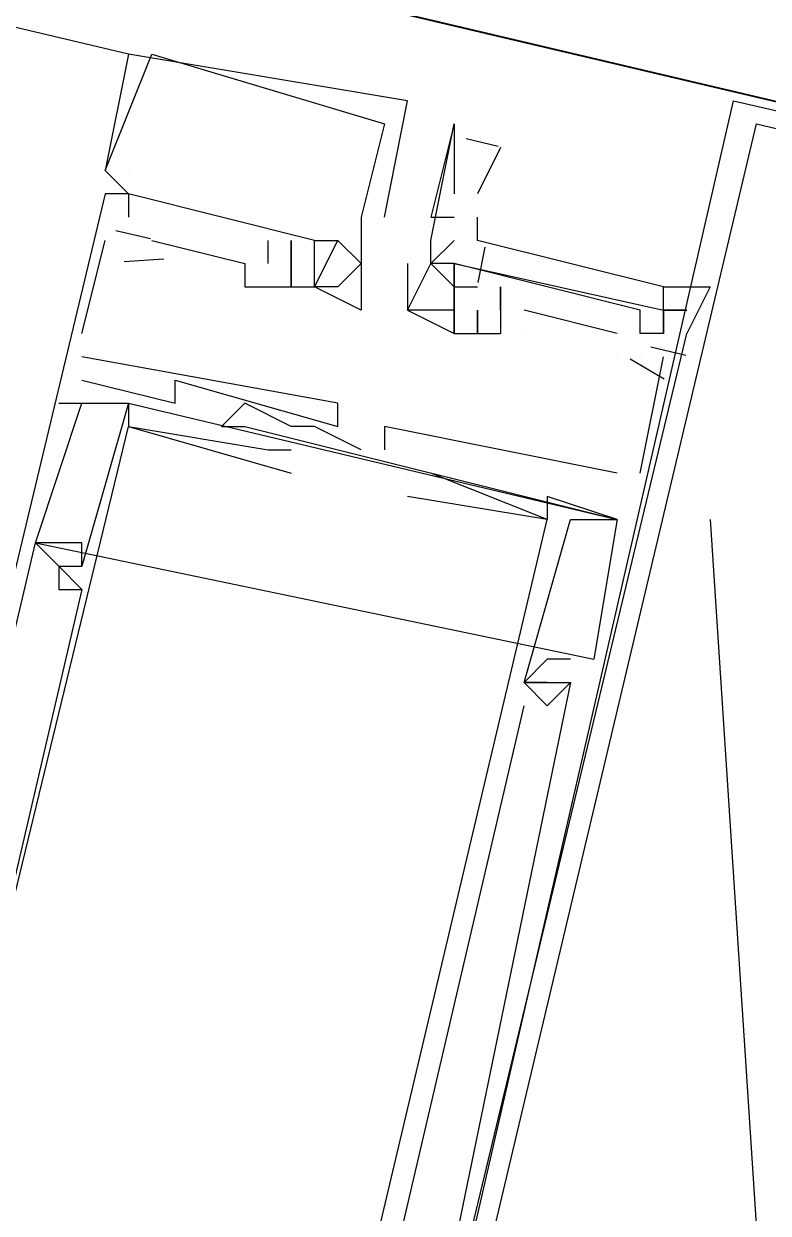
# Model space of a CAD drawing. Header units: feet. Extents: x -84 to 198, y -22 to 181.
# Drawn here: x 122.34 to 122.767, y 53.034 to 53.715 of the extents above; entities that cross this region are included whole.
import ezdxf

# ---------------------------------------------------------------- set-up
doc = ezdxf.new("R2010")
doc.units = ezdxf.units.FT
doc.layers.add('A-LINEA', color=7, linetype='CONTINUOUS')

msp = doc.modelspace()

# ---------------------------------------------------------------- linework, layer by layer
at = {"layer": 'A-LINEA'}
for p, q in [((123.56, 53.4844), (116.1067, 55.2444)), ((122.4, 53.6978), (116.4267, 55.1111)), ((122.4, 53.6978), (122.4, 53.6978)), ((122.4, 53.6978), (122.4, 53.6978)), ((122.4, 53.6978), (122.4, 53.6978)), ((122.4133, 53.6978), (122.4133, 53.6978)), ((122.4133, 53.6978), (122.4133, 53.6978)), ((122.4133, 53.6978), (122.4133, 53.6978)), ((122.56, 53.6711), (122.56, 53.6711)), ((122.56, 53.6711), (122.56, 53.6711)), ((122.56, 53.6711), (122.56, 53.6711)), ((122.5467, 53.6578), (122.5467, 53.6578)), ((122.5467, 53.6578), (122.5467, 53.6578)), ((122.5467, 53.6578), (122.5467, 53.6578)), ((122.5867, 53.6578), (122.5867, 53.6578)), ((122.5935, 53.6494), (122.6118, 53.6451)), ((122.6133, 53.6444), (122.6, 53.6178)), ((122.3867, 53.6311), (122.3867, 53.6311)), ((122.3867, 53.6311), (122.3867, 53.6311)), ((122.3867, 53.6311), (122.3867, 53.6311)), ((122.3867, 53.6311), (122.3867, 53.6311)), ((122.3867, 53.6311), (122.3867, 53.6311)), ((122.3867, 53.6311), (122.3867, 53.6311)), ((122.4, 53.6311), (122.4, 53.6311)), ((122.4, 53.6311), (122.4, 53.6311)), ((122.4, 53.6311), (122.4, 53.6311)), ((122.3867, 53.6178), (122.2267, 52.9511)), ((122.3867, 53.6178), (122.2267, 52.9511)), ((122.3867, 53.6178), (122.2267, 52.9511)), ((122.3867, 53.6178), (122.3867, 53.6178)), ((122.3867, 53.6178), (122.3867, 53.6178)), ((122.3867, 53.6178), (122.3867, 53.6178)), ((122.3867, 53.6178), (122.3867, 53.6178)), ((122.3867, 53.6178), (122.3867, 53.6178)), ((122.3867, 53.6178), (122.3867, 53.6178)), ((122.4, 53.6178), (122.4, 53.6178)), ((122.4, 53.6178), (122.4, 53.6178)), ((122.4, 53.6178), (122.4, 53.6178)), ((122.4, 53.6178), (122.4, 53.6178)), ((122.4, 53.6178), (122.4, 53.6178)), ((122.4, 53.6178), (122.4, 53.6178)), ((122.3867, 53.6044), (122.3867, 53.6044)), ((122.3867, 53.6044), (122.3867, 53.6044)), ((122.3867, 53.6044), (122.3867, 53.6044)), ((122.4, 53.6044), (122.4, 53.6044)), ((122.4, 53.6044), (122.4, 53.6044)), ((122.4, 53.6044), (122.4, 53.6044)), ((122.5333, 53.6044), (122.5333, 53.6044)), ((122.5333, 53.6044), (122.5333, 53.6044)), ((122.5333, 53.6044), (122.5333, 53.6044)), ((122.5333, 53.6044), (122.5333, 53.6044)), ((122.5333, 53.6044), (122.5333, 53.6044)), ((122.5333, 53.6044), (122.5333, 53.6044)), ((122.5467, 53.6044), (122.5467, 53.6044)), ((122.5467, 53.6044), (122.5467, 53.6044)), ((122.5467, 53.6044), (122.5467, 53.6044)), ((122.5733, 53.6044), (122.5733, 53.6044)), ((122.5867, 53.6044), (122.5867, 53.6044)), ((122.3927, 53.5968), (122.4127, 53.5921)), ((122.3927, 53.5968), (122.4127, 53.5921)), ((122.3927, 53.5968), (122.4127, 53.5921)), ((122.3733, 53.5378), (122.3867, 53.5911)), ((122.3733, 53.5378), (122.3867, 53.5911)), ((122.3733, 53.5378), (122.3867, 53.5911)), ((122.3867, 53.5911), (122.3867, 53.5911)), ((122.3867, 53.5911), (122.3867, 53.5911)), ((122.3867, 53.5911), (122.3867, 53.5911)), ((122.4133, 53.5911), (122.4133, 53.5911)), ((122.4133, 53.5911), (122.4133, 53.5911)), ((122.4133, 53.5911), (122.4133, 53.5911)), ((122.48, 53.5778), (122.48, 53.5911)), ((122.48, 53.5911), (122.48, 53.5911)), ((122.48, 53.5778), (122.48, 53.5911)), ((122.48, 53.5911), (122.48, 53.5911)), ((122.48, 53.5778), (122.48, 53.5911)), ((122.48, 53.5911), (122.48, 53.5911)), ((122.4933, 53.5911), (122.4933, 53.5911)), ((122.4933, 53.5911), (122.4933, 53.5911)), ((122.4933, 53.5911), (122.4933, 53.5911)), ((122.4933, 53.5911), (122.4933, 53.5911)), ((122.4933, 53.5911), (122.4933, 53.5911)), ((122.4933, 53.5911), (122.4933, 53.5911)), ((122.4933, 53.5911), (122.4933, 53.5911)), ((122.4933, 53.5911), (122.4933, 53.5911)), ((122.4933, 53.5911), (122.4933, 53.5911)), ((122.5067, 53.5911), (122.5067, 53.5911)), ((122.5067, 53.5911), (122.5067, 53.5911)), ((122.5067, 53.5911), (122.5067, 53.5911)), ((122.5067, 53.5911), (122.5067, 53.5911)), ((122.5067, 53.5911), (122.5067, 53.5911)), ((122.5067, 53.5911), (122.5067, 53.5911)), ((122.52, 53.5911), (122.52, 53.5911)), ((122.52, 53.5911), (122.52, 53.5911)), ((122.52, 53.5911), (122.52, 53.5911)), ((122.52, 53.5911), (122.52, 53.5911)), ((122.52, 53.5911), (122.52, 53.5911)), ((122.52, 53.5911), (122.52, 53.5911)), ((122.5333, 53.5911), (122.5333, 53.5911)), ((122.5333, 53.5911), (122.5333, 53.5911)), ((122.5333, 53.5911), (122.5333, 53.5911)), ((122.5333, 53.5911), (122.5333, 53.5911)), ((122.5333, 53.5911), (122.5333, 53.5911)), ((122.5333, 53.5911), (122.5333, 53.5911)), ((122.5733, 53.5911), (122.5733, 53.5911)), ((122.5733, 53.5911), (122.5733, 53.5911)), ((122.5867, 53.5911), (122.5867, 53.5911)), ((122.6042, 53.5873), (122.6003, 53.567)), ((122.6042, 53.5873), (122.6003, 53.567)), ((122.6042, 53.5873), (122.6003, 53.567)), ((122.3976, 53.579), (122.4202, 53.5806)), ((122.3976, 53.579), (122.4202, 53.5806)), ((122.3976, 53.579), (122.4202, 53.5806)), ((122.4667, 53.5778), (122.4667, 53.5778)), ((122.4667, 53.5778), (122.4667, 53.5778)), ((122.4667, 53.5778), (122.4667, 53.5778)), ((122.48, 53.5778), (122.48, 53.5778)), ((122.48, 53.5778), (122.48, 53.5778)), ((122.48, 53.5778), (122.48, 53.5778)), ((122.4933, 53.5778), (122.4933, 53.5778)), ((122.4933, 53.5778), (122.4933, 53.5778)), ((122.4933, 53.5778), (122.4933, 53.5778)), ((122.4933, 53.5778), (122.4933, 53.5778)), ((122.4933, 53.5778), (122.4933, 53.5778)), ((122.4933, 53.5778), (122.4933, 53.5778)), ((122.4933, 53.5778), (122.4933, 53.5778)), ((122.4933, 53.5778), (122.4933, 53.5778)), ((122.4933, 53.5778), (122.4933, 53.5778)), ((122.4933, 53.5778), (122.4933, 53.5778)), ((122.4933, 53.5778), (122.4933, 53.5778)), ((122.4933, 53.5778), (122.4933, 53.5778)), ((122.5067, 53.5778), (122.5067, 53.5778)), ((122.5067, 53.5778), (122.5067, 53.5778)), ((122.5067, 53.5778), (122.5067, 53.5778)), ((122.5067, 53.5778), (122.5067, 53.5778)), ((122.5067, 53.5778), (122.5067, 53.5778)), ((122.5067, 53.5778), (122.5067, 53.5778)), ((122.5333, 53.5778), (122.5333, 53.5778)), ((122.5333, 53.5778), (122.5333, 53.5778)), ((122.5333, 53.5778), (122.5333, 53.5778)), ((122.56, 53.5778), (122.56, 53.5778)), ((122.5733, 53.5778), (122.5733, 53.5778)), ((122.5733, 53.5778), (122.5733, 53.5778)), ((122.5733, 53.5778), (122.5733, 53.5778)), ((122.5733, 53.5778), (122.5733, 53.5778)), ((122.5867, 53.5778), (122.5867, 53.5778)), ((122.5867, 53.5778), (122.5867, 53.5778)), ((122.5867, 53.5778), (122.5867, 53.5778)), ((122.5867, 53.5778), (122.5867, 53.5778)), ((122.4667, 53.5644), (122.5067, 53.5644)), ((122.4667, 53.5644), (122.4667, 53.5644)), ((122.4667, 53.5644), (122.5067, 53.5644)), ((122.4667, 53.5644), (122.4667, 53.5644)), ((122.4667, 53.5644), (122.5067, 53.5644)), ((122.4667, 53.5644), (122.4667, 53.5644)), ((122.48, 53.5644), (122.48, 53.5644)), ((122.48, 53.5644), (122.48, 53.5644)), ((122.48, 53.5644), (122.48, 53.5644)), ((122.4933, 53.5644), (122.4933, 53.5644)), ((122.4933, 53.5644), (122.4933, 53.5644)), ((122.4933, 53.5644), (122.4933, 53.5644)), ((122.4933, 53.5644), (122.4933, 53.5644)), ((122.4933, 53.5644), (122.4933, 53.5644)), ((122.4933, 53.5644), (122.4933, 53.5644)), ((122.5067, 53.5644), (122.5067, 53.5644)), ((122.5067, 53.5644), (122.5067, 53.5644)), ((122.5067, 53.5644), (122.5067, 53.5644)), ((122.5067, 53.5644), (122.5067, 53.5644)), ((122.5067, 53.5644), (122.5067, 53.5644)), ((122.5067, 53.5644), (122.5067, 53.5644)), ((122.5067, 53.5644), (122.5067, 53.5644)), ((122.5067, 53.5644), (122.5067, 53.5644)), ((122.5067, 53.5644), (122.5067, 53.5644)), ((122.52, 53.5644), (122.52, 53.5644)), ((122.52, 53.5644), (122.52, 53.5644)), ((122.52, 53.5644), (122.52, 53.5644)), ((122.5333, 53.5644), (122.5333, 53.5644)), ((122.5333, 53.5644), (122.5333, 53.5644)), ((122.5333, 53.5644), (122.5333, 53.5644)), ((122.56, 53.5644), (122.56, 53.5644)), ((122.5867, 53.5644), (122.5867, 53.5644)), ((122.5867, 53.5644), (122.5867, 53.5644)), ((122.5867, 53.5644), (122.5867, 53.5644)), ((122.5867, 53.5644), (122.5867, 53.5644)), ((122.5867, 53.5644), (122.5867, 53.5644)), ((122.5867, 53.5644), (122.5867, 53.5644)), ((122.6, 53.5644), (122.6, 53.5644)), ((122.6, 53.5644), (122.6, 53.5644)), ((122.6, 53.5644), (122.6, 53.5644)), ((122.6133, 53.5644), (122.6133, 53.5644)), ((122.6133, 53.5644), (122.6133, 53.5644)), ((122.6133, 53.5644), (122.6133, 53.5644)), ((122.6133, 53.5644), (122.6133, 53.5644)), ((122.6133, 53.5644), (122.6133, 53.5644)), ((122.6133, 53.5644), (122.6133, 53.5644)), ((122.5333, 53.5511), (122.5333, 53.5511)), ((122.5333, 53.5511), (122.5333, 53.5511)), ((122.5333, 53.5511), (122.5333, 53.5511)), ((122.56, 53.5511), (122.56, 53.5511)), ((122.56, 53.5511), (122.56, 53.5511)), ((122.5867, 53.5511), (122.5867, 53.5511)), ((122.5867, 53.5511), (122.5867, 53.5511)), ((122.5867, 53.5511), (122.5867, 53.5511)), ((122.5867, 53.5511), (122.5867, 53.5511)), ((122.5867, 53.5511), (122.5867, 53.5511)), ((122.6, 53.5511), (122.6, 53.5511)), ((122.6, 53.5511), (122.6, 53.5511)), ((122.6, 53.5511), (122.6, 53.5511)), ((122.6, 53.5511), (122.6, 53.5511)), ((122.6, 53.5511), (122.6, 53.5511)), ((122.6, 53.5511), (122.6, 53.5511)), ((122.6, 53.5511), (122.6, 53.5511)), ((122.6, 53.5511), (122.6, 53.5511)), ((122.6, 53.5511), (122.6, 53.5511)), ((122.6133, 53.5511), (122.6133, 53.5378)), ((122.6133, 53.5511), (122.6133, 53.5511)), ((122.6133, 53.5511), (122.6133, 53.5511)), ((122.6133, 53.5511), (122.6133, 53.5511)), ((122.6133, 53.5511), (122.6133, 53.5378)), ((122.6133, 53.5511), (122.6133, 53.5511)), ((122.6133, 53.5511), (122.6133, 53.5511)), ((122.6133, 53.5511), (122.6133, 53.5511)), ((122.6133, 53.5511), (122.6133, 53.5378)), ((122.6133, 53.5511), (122.6133, 53.5511)), ((122.6133, 53.5511), (122.6133, 53.5511)), ((122.6133, 53.5511), (122.6133, 53.5511)), ((122.68, 53.5378), (122.6267, 53.5511)), ((122.6267, 53.5511), (122.6267, 53.5511)), ((122.68, 53.5378), (122.6267, 53.5511)), ((122.6267, 53.5511), (122.6267, 53.5511)), ((122.68, 53.5378), (122.6267, 53.5511)), ((122.6267, 53.5511), (122.6267, 53.5511)), ((122.6933, 53.5511), (122.6933, 53.5511)), ((122.6933, 53.5511), (122.6933, 53.5511)), ((122.6933, 53.5511), (122.6933, 53.5511)), ((122.7067, 53.5511), (122.7067, 53.5511)), ((122.7067, 53.5511), (122.7067, 53.5511)), ((122.7067, 53.5511), (122.7067, 53.5511)), ((122.72, 53.5511), (122.72, 53.5511)), ((122.72, 53.5511), (122.72, 53.5511)), ((122.72, 53.5511), (122.72, 53.5511)), ((122.3733, 53.5378), (122.3733, 53.5378)), ((122.3733, 53.5378), (122.3733, 53.5378)), ((122.3733, 53.5378), (122.3733, 53.5378)), ((122.5867, 53.5378), (122.5867, 53.5378)), ((122.5867, 53.5378), (122.5867, 53.5378)), ((122.5867, 53.5378), (122.5867, 53.5378)), ((122.5867, 53.5378), (122.5867, 53.5378)), ((122.6, 53.5378), (122.6, 53.5378)), ((122.6, 53.5378), (122.6, 53.5378)), ((122.6, 53.5378), (122.6, 53.5378)), ((122.6, 53.5378), (122.6, 53.5378)), ((122.6, 53.5378), (122.6, 53.5378)), ((122.6, 53.5378), (122.6, 53.5378)), ((122.6133, 53.5378), (122.6133, 53.5378)), ((122.6133, 53.5378), (122.6133, 53.5378)), ((122.6133, 53.5378), (122.6133, 53.5378)), ((122.6133, 53.5378), (122.6133, 53.5378)), ((122.6133, 53.5378), (122.6133, 53.5378)), ((122.6133, 53.5378), (122.6133, 53.5378)), ((122.6267, 53.5378), (122.6267, 53.5378)), ((122.6267, 53.5378), (122.6267, 53.5378)), ((122.6267, 53.5378), (122.6267, 53.5378)), ((122.68, 53.5378), (122.68, 53.5378)), ((122.68, 53.5378), (122.68, 53.5378)), ((122.68, 53.5378), (122.68, 53.5378)), ((122.6933, 53.5378), (122.6933, 53.5378)), ((122.6933, 53.5378), (122.6933, 53.5378)), ((122.6933, 53.5378), (122.6933, 53.5378)), ((122.7067, 53.5378), (122.7067, 53.5378)), ((122.7067, 53.5378), (122.7067, 53.5378)), ((122.7067, 53.5378), (122.7067, 53.5378)), ((122.72, 53.5378), (122.72, 53.5378)), ((122.72, 53.5378), (122.72, 53.5378)), ((122.72, 53.5378), (122.72, 53.5378)), ((122.72, 53.5378), (122.72, 53.5378)), ((122.6994, 53.5301), (122.7194, 53.5254)), ((122.6994, 53.5301), (122.7194, 53.5254)), ((122.6994, 53.5301), (122.7194, 53.5254)), ((122.3733, 53.5244), (122.3733, 53.5244)), ((122.3733, 53.5244), (122.3733, 53.5244)), ((122.3733, 53.5244), (122.3733, 53.5244)), ((122.68, 53.5244), (122.68, 53.5244)), ((122.68, 53.5244), (122.68, 53.5244)), ((122.68, 53.5244), (122.68, 53.5244)), ((122.6876, 53.5232), (122.7071, 53.5117)), ((122.6876, 53.5232), (122.7071, 53.5117)), ((122.6876, 53.5232), (122.7071, 53.5117)), ((122.6933, 53.5244), (122.6933, 53.5244)), ((122.6933, 53.4578), (122.7067, 53.5244)), ((122.6933, 53.5244), (122.6933, 53.5244)), ((122.6933, 53.4578), (122.7067, 53.5244)), ((122.6933, 53.5244), (122.6933, 53.5244)), ((122.6933, 53.4578), (122.7067, 53.5244)), ((122.7067, 53.5244), (122.7067, 53.5244)), ((122.7067, 53.5244), (122.7067, 53.5244)), ((122.7067, 53.5244), (122.7067, 53.5244)), ((122.3733, 53.5111), (122.3733, 53.5111)), ((122.3733, 53.5111), (122.3733, 53.5111)), ((122.3733, 53.5111), (122.3733, 53.5111)), ((122.4267, 53.5111), (122.4267, 53.5111)), ((122.4267, 53.5111), (122.4267, 53.5111)), ((122.4267, 53.5111), (122.4267, 53.5111)), ((122.36, 53.4978), (122.3733, 53.4978)), ((122.36, 53.4978), (122.3733, 53.4978)), ((122.36, 53.4978), (122.3733, 53.4978)), ((122.3733, 53.4978), (122.3733, 53.4978)), ((122.3733, 53.4978), (122.3733, 53.4978)), ((122.3733, 53.4978), (122.3733, 53.4978)), ((122.3733, 53.4978), (122.3733, 53.4978)), ((122.3733, 53.4978), (122.3733, 53.4978)), ((122.3733, 53.4978), (122.3733, 53.4978)), ((122.4, 53.4978), (122.68, 53.4311)), ((122.4, 53.4978), (122.4, 53.4978)), ((122.4, 53.4978), (122.4, 53.4978)), ((122.4, 53.4978), (122.68, 53.4311)), ((122.4, 53.4978), (122.4, 53.4978)), ((122.4, 53.4978), (122.4, 53.4978)), ((122.4, 53.4978), (122.68, 53.4311)), ((122.4, 53.4978), (122.4, 53.4978)), ((122.4, 53.4978), (122.4, 53.4978)), ((122.4267, 53.4978), (122.4267, 53.4978)), ((122.4267, 53.4978), (122.4267, 53.4978)), ((122.4267, 53.4978), (122.4267, 53.4978)), ((122.4667, 53.4978), (122.4667, 53.4978)), ((122.4667, 53.4978), (122.4667, 53.4978)), ((122.4667, 53.4978), (122.4667, 53.4978)), ((122.4933, 53.4978), (122.4933, 53.4978)), ((122.4933, 53.4978), (122.4933, 53.4978)), ((122.4933, 53.4978), (122.4933, 53.4978)), ((122.4933, 53.4978), (122.4933, 53.4978)), ((122.4933, 53.4978), (122.4933, 53.4978)), ((122.4933, 53.4978), (122.4933, 53.4978)), ((122.52, 53.4978), (122.52, 53.4978)), ((122.52, 53.4978), (122.52, 53.4978)), ((122.52, 53.4978), (122.52, 53.4978)), ((122.4, 53.4844), (122.4, 53.4844)), ((122.4, 53.4844), (122.4, 53.4844)), ((122.4, 53.4844), (122.4, 53.4844)), ((122.4, 53.4844), (122.4, 53.4844)), ((122.4, 53.4844), (122.4, 53.4844)), ((122.4, 53.4844), (122.4, 53.4844)), ((122.4533, 53.4844), (122.4533, 53.4844)), ((122.4533, 53.4844), (122.4533, 53.4844)), ((122.4533, 53.4844), (122.4533, 53.4844)), ((122.4667, 53.4844), (122.4667, 53.4844)), ((122.4667, 53.4844), (122.4667, 53.4844)), ((122.4667, 53.4844), (122.4667, 53.4844)), ((122.4933, 53.4844), (122.4933, 53.4844)), ((122.4933, 53.4844), (122.4933, 53.4844)), ((122.4933, 53.4844), (122.4933, 53.4844)), ((122.4933, 53.4844), (122.4933, 53.4844)), ((122.4933, 53.4844), (122.4933, 53.4844)), ((122.4933, 53.4844), (122.4933, 53.4844)), ((122.5067, 53.4844), (122.5067, 53.4844)), ((122.5067, 53.4844), (122.5067, 53.4844)), ((122.5067, 53.4844), (122.5067, 53.4844)), ((122.5067, 53.4844), (122.5067, 53.4844)), ((122.5067, 53.4844), (122.5067, 53.4844)), ((122.5067, 53.4844), (122.5067, 53.4844)), ((122.52, 53.4844), (122.52, 53.4844)), ((122.52, 53.4844), (122.52, 53.4844)), ((122.52, 53.4844), (122.52, 53.4844)), ((122.5467, 53.4844), (122.5467, 53.4844)), ((122.5467, 53.4844), (122.5467, 53.4844)), ((122.5467, 53.4844), (122.5467, 53.4844)), ((122.48, 53.4711), (122.48, 53.4711)), ((122.48, 53.4711), (122.48, 53.4711)), ((122.48, 53.4711), (122.48, 53.4711)), ((122.4933, 53.4711), (122.4933, 53.4711)), ((122.4933, 53.4711), (122.4933, 53.4711)), ((122.4933, 53.4711), (122.4933, 53.4711)), ((122.5333, 53.4711), (122.5333, 53.4711)), ((122.5333, 53.4711), (122.5333, 53.4711)), ((122.5333, 53.4711), (122.5333, 53.4711)), ((122.5467, 53.4711), (122.5467, 53.4711)), ((122.5467, 53.4711), (122.5467, 53.4711)), ((122.5467, 53.4711), (122.5467, 53.4711)), ((122.4933, 53.4578), (122.4933, 53.4578)), ((122.4933, 53.4578), (122.4933, 53.4578)), ((122.4933, 53.4578), (122.4933, 53.4578)), ((122.56, 53.4578), (122.56, 53.4578)), ((122.56, 53.4578), (122.56, 53.4578)), ((122.56, 53.4578), (122.56, 53.4578)), ((122.56, 53.4578), (122.56, 53.4578)), ((122.56, 53.4578), (122.56, 53.4578)), ((122.56, 53.4578), (122.56, 53.4578)), ((122.5733, 53.4578), (122.5733, 53.4578)), ((122.5733, 53.4578), (122.5733, 53.4578)), ((122.5733, 53.4578), (122.5733, 53.4578)), ((122.68, 53.4578), (122.68, 53.4578)), ((122.68, 53.4578), (122.68, 53.4578)), ((122.68, 53.4578), (122.68, 53.4578)), ((122.6933, 53.4578), (122.6933, 53.4578)), ((122.6933, 53.4578), (122.6933, 53.4578)), ((122.6933, 53.4578), (122.6933, 53.4578)), ((122.56, 53.4444), (122.56, 53.4444)), ((122.56, 53.4444), (122.56, 53.4444)), ((122.56, 53.4444), (122.56, 53.4444)), ((122.64, 53.4444), (122.64, 53.4444)), ((122.64, 53.4444), (122.64, 53.4444)), ((122.64, 53.4444), (122.64, 53.4444)), ((122.64, 53.4311), (122.64, 53.4311)), ((122.64, 53.4311), (122.64, 53.4311)), ((122.64, 53.4311), (122.64, 53.4311)), ((122.64, 53.4311), (122.64, 53.4311)), ((122.64, 53.4311), (122.64, 53.4311)), ((122.64, 53.4311), (122.64, 53.4311)), ((122.6533, 53.4311), (122.6533, 53.4311)), ((122.6533, 53.4311), (122.6533, 53.4311)), ((122.6533, 53.4311), (122.6533, 53.4311)), ((122.68, 53.4311), (122.68, 53.4311)), ((122.68, 53.4311), (122.68, 53.4311)), ((122.68, 53.4311), (122.68, 53.4311)), ((122.68, 53.4311), (122.68, 53.4311)), ((122.68, 53.4311), (122.68, 53.4311)), ((122.68, 53.4311), (122.68, 53.4311)), ((122.7333, 53.4311), (123.0933, 47.9244)), ((122.3467, 53.4178), (122.6667, 53.3511)), ((122.3467, 53.4178), (122.3467, 53.4178)), ((122.3467, 53.4178), (122.3467, 53.4178)), ((122.3467, 53.4178), (122.6667, 53.3511)), ((122.3467, 53.4178), (122.3467, 53.4178)), ((122.3467, 53.4178), (122.3467, 53.4178)), ((122.3467, 53.4178), (122.6667, 53.3511)), ((122.3467, 53.4178), (122.3467, 53.4178)), ((122.3467, 53.4178), (122.3467, 53.4178)), ((122.3733, 53.4178), (122.3733, 53.4178)), ((122.3733, 53.4178), (122.3733, 53.4178)), ((122.3733, 53.4178), (122.3733, 53.4178)), ((122.36, 53.4044), (122.36, 53.4044)), ((122.36, 53.4044), (122.36, 53.4044)), ((122.36, 53.4044), (122.36, 53.4044)), ((122.36, 53.4044), (122.36, 53.4044)), ((122.36, 53.4044), (122.36, 53.4044)), ((122.36, 53.4044), (122.36, 53.4044)), ((122.3733, 53.4044), (122.3733, 53.4044)), ((122.3733, 53.4044), (122.3733, 53.4044)), ((122.3733, 53.4044), (122.3733, 53.4044)), ((122.3733, 53.4044), (122.3733, 53.4044)), ((122.3733, 53.4044), (122.3733, 53.4044)), ((122.3733, 53.4044), (122.3733, 53.4044)), ((122.36, 53.3911), (122.36, 53.3911)), ((122.36, 53.3911), (122.36, 53.3911)), ((122.36, 53.3911), (122.36, 53.3911)), ((122.3733, 53.3911), (122.3733, 53.3911)), ((122.3733, 53.3911), (122.3733, 53.3911)), ((122.3733, 53.3911), (122.3733, 53.3911)), ((122.3733, 53.3911), (122.3733, 53.3911)), ((122.3733, 53.3911), (122.3733, 53.3911)), ((122.3733, 53.3911), (122.3733, 53.3911)), ((122.64, 53.3511), (122.64, 53.3511)), ((122.64, 53.3511), (122.64, 53.3511)), ((122.64, 53.3511), (122.64, 53.3511)), ((122.6533, 53.3511), (122.6533, 53.3511)), ((122.6533, 53.3511), (122.6533, 53.3511)), ((122.6533, 53.3511), (122.6533, 53.3511)), ((122.6667, 53.3511), (122.6667, 53.3511)), ((122.6667, 53.3511), (122.6667, 53.3511)), ((122.6667, 53.3511), (122.6667, 53.3511)), ((122.6267, 53.3378), (122.6267, 53.3378)), ((122.6267, 53.3378), (122.6267, 53.3378)), ((122.6267, 53.3378), (122.6267, 53.3378)), ((122.6267, 53.3378), (122.6267, 53.3378)), ((122.6267, 53.3378), (122.6267, 53.3378)), ((122.6267, 53.3378), (122.6267, 53.3378)), ((122.6267, 53.3378), (122.6267, 53.3378)), ((122.6267, 53.3378), (122.6267, 53.3378)), ((122.6267, 53.3378), (122.6267, 53.3378)), ((122.64, 53.3378), (122.64, 53.3378)), ((122.64, 53.3378), (122.64, 53.3378)), ((122.64, 53.3378), (122.64, 53.3378)), ((122.64, 53.3378), (122.64, 53.3378)), ((122.64, 53.3378), (122.64, 53.3378)), ((122.64, 53.3378), (122.64, 53.3378)), ((122.6533, 53.3378), (122.6533, 53.3378)), ((122.6533, 53.3378), (122.6533, 53.3378)), ((122.6533, 53.3378), (122.6533, 53.3378)), ((122.6533, 53.3378), (122.6533, 53.3378)), ((122.6533, 53.3378), (122.6533, 53.3378)), ((122.6533, 53.3378), (122.6533, 53.3378)), ((122.6267, 53.3244), (122.6267, 53.3244)), ((122.6267, 53.3244), (122.6267, 53.3244)), ((122.6267, 53.3244), (122.6267, 53.3244)), ((122.64, 53.3244), (122.64, 53.3244)), ((122.64, 53.3244), (122.64, 53.3244)), ((122.64, 53.3244), (122.64, 53.3244))]:
    msp.add_line(p, q, dxfattribs=at)
for points in [[(123.9467, 43.9511), (123.92, 47.9511), (123.56, 53.4844), (119.8267, 54.3644), (116.1067, 55.2444), (116.8, 58.2178), (117.1867, 59.8444), (116.8667, 59.9111), (115.8267, 60.1644), (114.5867, 60.4578), (118.2, 75.6978), (129.9467, 72.9244)], [(122.5467, 53.6044), (122.56, 53.6711), (122.4, 53.6978), (122.4, 53.6978), (122.3867, 53.6311), (122.4, 53.6178), (122.3867, 53.6178)], [(122.3867, 53.6311), (122.4133, 53.6978), (122.4133, 53.6978), (122.5467, 53.6578), (122.5467, 53.6578), (122.5333, 53.6044), (122.5333, 53.6044), (122.5333, 53.6044), (122.5333, 53.6044), (122.5333, 53.5911)], [(122.5467, 53.6044), (122.56, 53.6711), (122.4, 53.6978), (122.4, 53.6978), (122.3867, 53.6311), (122.4, 53.6178), (122.3867, 53.6178)], [(122.3867, 53.6311), (122.4133, 53.6978), (122.4133, 53.6978), (122.5467, 53.6578), (122.5467, 53.6578), (122.5333, 53.6044), (122.5333, 53.6044), (122.5333, 53.6044), (122.5333, 53.6044), (122.5333, 53.5911)], [(122.5467, 53.6044), (122.56, 53.6711), (122.4, 53.6978), (122.4, 53.6978), (122.3867, 53.6311), (122.4, 53.6178), (122.3867, 53.6178)], [(122.3867, 53.6311), (122.4133, 53.6978), (122.4133, 53.6978), (122.5467, 53.6578), (122.5467, 53.6578), (122.5333, 53.6044), (122.5333, 53.6044), (122.5333, 53.6044), (122.5333, 53.6044), (122.5333, 53.5911)], [(122.7467, 53.6711), (123.56, 53.4844), (123.3733, 52.6711), (122.56, 52.8578), (122.7467, 53.6711)], [(122.5733, 53.5778), (122.5733, 53.5911), (122.5867, 53.6578), (122.5867, 53.6578), (122.5733, 53.6044), (122.5733, 53.6044), (122.5867, 53.6044)], [(122.76, 53.6578), (123.5467, 53.4711), (123.36, 52.6844), (122.5733, 52.8711), (122.76, 53.6578)], [(122.5867, 53.6578), (122.5867, 53.6178), (122.5867, 53.6178)], [(122.5067, 53.5778), (122.5067, 53.5911), (122.4, 53.6178), (122.4, 53.6044)], [(122.5067, 53.5778), (122.5067, 53.5911), (122.4, 53.6178), (122.4, 53.6044)], [(122.5067, 53.5778), (122.5067, 53.5911), (122.4, 53.6178), (122.4, 53.6044)], [(122.5333, 53.6044), (122.5333, 53.5911), (122.5333, 53.5644), (122.5333, 53.5511), (122.5067, 53.5644), (122.5067, 53.5644), (122.5067, 53.5644), (122.5067, 53.5644), (122.5067, 53.5778), (122.5067, 53.5778), (122.5067, 53.5911), (122.52, 53.5911), (122.52, 53.5911), (122.5333, 53.5778), (122.52, 53.5644), (122.5067, 53.5644), (122.52, 53.5911)], [(122.5333, 53.6044), (122.5333, 53.5911), (122.5333, 53.5644), (122.5333, 53.5511), (122.5067, 53.5644), (122.5067, 53.5644), (122.5067, 53.5644), (122.5067, 53.5644), (122.5067, 53.5778), (122.5067, 53.5778), (122.5067, 53.5911), (122.52, 53.5911), (122.52, 53.5911), (122.5333, 53.5778), (122.52, 53.5644), (122.5067, 53.5644), (122.52, 53.5911)], [(122.5333, 53.6044), (122.5333, 53.5911), (122.5333, 53.5644), (122.5333, 53.5511), (122.5067, 53.5644), (122.5067, 53.5644), (122.5067, 53.5644), (122.5067, 53.5644), (122.5067, 53.5778), (122.5067, 53.5778), (122.5067, 53.5911), (122.52, 53.5911), (122.52, 53.5911), (122.5333, 53.5778), (122.52, 53.5644), (122.5067, 53.5644), (122.52, 53.5911)], [(122.5867, 53.5778), (122.7067, 53.5511), (122.7067, 53.5644), (122.6, 53.5911), (122.6, 53.6044)], [(122.5867, 53.5778), (122.7067, 53.5511), (122.7067, 53.5644), (122.6, 53.5911), (122.6, 53.6044)], [(122.5867, 53.5778), (122.7067, 53.5511), (122.7067, 53.5644), (122.6, 53.5911), (122.6, 53.6044)], [(122.4133, 53.5911), (122.4667, 53.5778), (122.4667, 53.5644)], [(122.4133, 53.5911), (122.4667, 53.5778), (122.4667, 53.5644)], [(122.4133, 53.5911), (122.4667, 53.5778), (122.4667, 53.5644)], [(122.4933, 53.5911), (122.4933, 53.5778), (122.4933, 53.5911), (122.4933, 53.5778), (122.4933, 53.5778)], [(122.4933, 53.5911), (122.4933, 53.5778), (122.4933, 53.5911), (122.4933, 53.5778), (122.4933, 53.5778)], [(122.4933, 53.5911), (122.4933, 53.5778), (122.4933, 53.5911), (122.4933, 53.5778), (122.4933, 53.5778)], [(122.5733, 53.5778), (122.5867, 53.5911), (122.5867, 53.5911)], [(122.4933, 53.5778), (122.4933, 53.5644), (122.4933, 53.5778), (122.4933, 53.5644)], [(122.4933, 53.5778), (122.4933, 53.5644), (122.4933, 53.5778), (122.4933, 53.5644)], [(122.4933, 53.5778), (122.4933, 53.5644), (122.4933, 53.5778), (122.4933, 53.5644)], [(122.5867, 53.5644), (122.5867, 53.5511), (122.56, 53.5511), (122.5733, 53.5778), (122.5867, 53.5644)], [(122.56, 53.5778), (122.56, 53.5644), (122.56, 53.5511), (122.5867, 53.5378), (122.5867, 53.5511), (122.5867, 53.5511), (122.5867, 53.5511), (122.5867, 53.5511), (122.5867, 53.5644), (122.5867, 53.5644), (122.5867, 53.5778), (122.5733, 53.5778), (122.5733, 53.5778)], [(122.6933, 53.5378), (122.6933, 53.5511), (122.5867, 53.5778), (122.5867, 53.5644), (122.6, 53.5644)], [(122.6933, 53.5378), (122.6933, 53.5511), (122.5867, 53.5778), (122.5867, 53.5644), (122.6, 53.5644)], [(122.6933, 53.5378), (122.6933, 53.5511), (122.5867, 53.5778), (122.5867, 53.5644), (122.6, 53.5644)], [(122.6133, 53.5644), (122.6133, 53.5511), (122.6133, 53.5644), (122.6133, 53.5511), (122.6133, 53.5378)], [(122.6133, 53.5644), (122.6133, 53.5511), (122.6133, 53.5644), (122.6133, 53.5511), (122.6133, 53.5378)], [(122.6133, 53.5644), (122.6133, 53.5511), (122.6133, 53.5644), (122.6133, 53.5511), (122.6133, 53.5378)], [(122.7067, 53.5378), (122.7067, 53.5511), (122.7067, 53.5644), (122.7333, 53.5644), (122.72, 53.5378)], [(122.5867, 53.5511), (122.5867, 53.5511), (122.5867, 53.5378), (122.6133, 53.5378)], [(122.5867, 53.5511), (122.5867, 53.5511), (122.5867, 53.5378), (122.6133, 53.5378)], [(122.5867, 53.5511), (122.5867, 53.5511), (122.5867, 53.5378), (122.6133, 53.5378)], [(122.6, 53.5378), (122.6, 53.5511), (122.6, 53.5378)], [(122.6, 53.5378), (122.6, 53.5511), (122.6, 53.5378)], [(122.6, 53.5378), (122.6, 53.5511), (122.6, 53.5378)], [(122.72, 53.5511), (122.7067, 53.5511), (122.7067, 53.5378), (122.6933, 53.5378)], [(122.7067, 53.5378), (122.7067, 53.5378), (122.7067, 53.5511), (122.72, 53.5511)], [(122.7067, 53.5378), (122.7067, 53.5378), (122.7067, 53.5511), (122.72, 53.5511)], [(122.7067, 53.5378), (122.7067, 53.5378), (122.7067, 53.5511), (122.72, 53.5511)], [(122.52, 52.8978), (122.4267, 52.9244), (122.4267, 52.9378), (122.3467, 52.9511), (122.3467, 52.9644), (122.3333, 52.9644), (122.3333, 52.9378), (122.4133, 52.9244), (122.4, 52.8978), (122.56, 52.8711), (122.72, 53.5378)], [(122.52, 52.8978), (122.4267, 52.9244), (122.4267, 52.9378), (122.3467, 52.9511), (122.3467, 52.9644), (122.3333, 52.9644), (122.3333, 52.9378), (122.4133, 52.9244), (122.4, 52.8978), (122.56, 52.8711), (122.72, 53.5378)], [(122.52, 52.8978), (122.4267, 52.9244), (122.4267, 52.9378), (122.3467, 52.9511), (122.3467, 52.9644), (122.3333, 52.9644), (122.3333, 52.9378), (122.4133, 52.9244), (122.4, 52.8978), (122.56, 52.8711), (122.72, 53.5378)], [(122.3733, 53.5111), (122.4267, 53.4978), (122.4267, 53.5111), (122.52, 53.4844), (122.52, 53.4978), (122.3733, 53.5244)], [(122.3733, 53.5111), (122.4267, 53.4978), (122.4267, 53.5111), (122.52, 53.4844), (122.52, 53.4978), (122.3733, 53.5244)], [(122.3733, 53.5111), (122.4267, 53.4978), (122.4267, 53.5111), (122.52, 53.4844), (122.52, 53.4978), (122.3733, 53.5244)], [(122.24, 52.9644), (122.3467, 53.4178), (122.36, 53.4044), (122.3733, 53.4044), (122.3733, 53.4178), (122.3467, 53.4178), (122.3733, 53.4978)], [(122.24, 52.9644), (122.3467, 53.4178), (122.36, 53.4044), (122.3733, 53.4044), (122.3733, 53.4178), (122.3467, 53.4178), (122.3733, 53.4978)], [(122.24, 52.9644), (122.3467, 53.4178), (122.36, 53.4044), (122.3733, 53.4044), (122.3733, 53.4178), (122.3467, 53.4178), (122.3733, 53.4978)], [(122.3733, 53.4978), (122.4, 53.4978), (122.3733, 53.4044)], [(122.3733, 53.4978), (122.4, 53.4978), (122.4, 53.4844), (122.48, 53.4711), (122.4933, 53.4711), (122.4933, 53.4711)], [(122.3733, 53.4978), (122.4, 53.4978), (122.3733, 53.4044)], [(122.3733, 53.4978), (122.4, 53.4978), (122.4, 53.4844), (122.48, 53.4711), (122.4933, 53.4711), (122.4933, 53.4711)], [(122.3733, 53.4978), (122.4, 53.4978), (122.3733, 53.4044)], [(122.3733, 53.4978), (122.4, 53.4978), (122.4, 53.4844), (122.48, 53.4711), (122.4933, 53.4711), (122.4933, 53.4711)], [(122.4933, 53.4844), (122.4667, 53.4978), (122.4533, 53.4844), (122.4667, 53.4844), (122.68, 53.4311), (122.6667, 53.3511)], [(122.4933, 53.4844), (122.4667, 53.4978), (122.4533, 53.4844), (122.4667, 53.4844), (122.68, 53.4311), (122.6667, 53.3511)], [(122.4933, 53.4844), (122.4667, 53.4978), (122.4533, 53.4844), (122.4667, 53.4844), (122.68, 53.4311), (122.6667, 53.3511)], [(122.36, 52.9511), (122.3733, 52.9644), (122.28, 52.9911), (122.4, 53.4844), (122.4933, 53.4578)], [(122.36, 52.9511), (122.3733, 52.9644), (122.28, 52.9911), (122.4, 53.4844), (122.4933, 53.4578)], [(122.36, 52.9511), (122.3733, 52.9644), (122.28, 52.9911), (122.4, 53.4844), (122.4933, 53.4578)], [(122.5333, 53.4711), (122.5067, 53.4844), (122.4933, 53.4844)], [(122.5333, 53.4711), (122.5067, 53.4844), (122.4933, 53.4844)], [(122.5333, 53.4711), (122.5067, 53.4844), (122.4933, 53.4844)], [(122.68, 53.4578), (122.5467, 53.4844), (122.5467, 53.4711)], [(122.68, 53.4578), (122.5467, 53.4844), (122.5467, 53.4711)], [(122.68, 53.4578), (122.5467, 53.4844), (122.5467, 53.4711)], [(122.6533, 53.4311), (122.68, 53.4311), (122.64, 53.4444), (122.64, 53.4311), (122.5733, 53.4578)], [(122.6533, 53.4311), (122.68, 53.4311), (122.64, 53.4444), (122.64, 53.4311), (122.5733, 53.4578)], [(122.6533, 53.4311), (122.68, 53.4311), (122.64, 53.4444), (122.64, 53.4311), (122.5733, 53.4578)], [(122.44, 52.9378), (122.44, 52.9511), (122.52, 52.9244), (122.64, 53.4311), (122.56, 53.4444), (122.56, 53.4444)], [(122.44, 52.9378), (122.44, 52.9511), (122.52, 52.9244), (122.64, 53.4311), (122.56, 53.4444), (122.56, 53.4444)], [(122.44, 52.9378), (122.44, 52.9511), (122.52, 52.9244), (122.64, 53.4311), (122.56, 53.4444), (122.56, 53.4444)], [(122.64, 53.3378), (122.6267, 53.3378), (122.6533, 53.4311)], [(122.64, 53.3378), (122.6267, 53.3378), (122.6533, 53.4311)], [(122.64, 53.3378), (122.6267, 53.3378), (122.6533, 53.4311)], [(122.3733, 53.3911), (122.36, 53.4044), (122.36, 53.3911), (122.3733, 53.3911), (122.28, 52.9911), (122.2533, 52.9911), (122.2533, 52.9644), (122.24, 52.9644), (122.2533, 52.9644), (122.2667, 52.9911)], [(122.3733, 53.3911), (122.36, 53.4044), (122.36, 53.3911), (122.3733, 53.3911), (122.28, 52.9911), (122.2533, 52.9911), (122.2533, 52.9644), (122.24, 52.9644), (122.2533, 52.9644), (122.2667, 52.9911)], [(122.3733, 53.3911), (122.36, 53.4044), (122.36, 53.3911), (122.3733, 53.3911), (122.28, 52.9911), (122.2533, 52.9911), (122.2533, 52.9644), (122.24, 52.9644), (122.2533, 52.9644), (122.2667, 52.9911)], [(122.6533, 53.3511), (122.64, 53.3511), (122.6267, 53.3378), (122.64, 53.3378), (122.6533, 53.3378), (122.56, 52.8844)], [(122.6533, 53.3511), (122.64, 53.3511), (122.6267, 53.3378), (122.64, 53.3378), (122.6533, 53.3378), (122.56, 52.8844)], [(122.6533, 53.3511), (122.64, 53.3511), (122.6267, 53.3378), (122.64, 53.3378), (122.6533, 53.3378), (122.56, 52.8844)], [(122.6267, 53.3378), (122.64, 53.3244), (122.6533, 53.3378)], [(122.6533, 53.3378), (122.64, 53.3244), (122.64, 53.3244), (122.6267, 53.3378)], [(122.6267, 53.3378), (122.64, 53.3244), (122.6533, 53.3378)], [(122.6533, 53.3378), (122.64, 53.3244), (122.64, 53.3244), (122.6267, 53.3378)], [(122.6267, 53.3378), (122.64, 53.3244), (122.6533, 53.3378)], [(122.6533, 53.3378), (122.64, 53.3244), (122.64, 53.3244), (122.6267, 53.3378)], [(122.5467, 52.8978), (122.5467, 52.9244), (122.5333, 52.9244), (122.6267, 53.3244)], [(122.5467, 52.8978), (122.5467, 52.9244), (122.5333, 52.9244), (122.6267, 53.3244)], [(122.5467, 52.8978), (122.5467, 52.9244), (122.5333, 52.9244), (122.6267, 53.3244)]]:
    msp.add_lwpolyline(points, dxfattribs=at)

doc.saveas('drawing.dxf')
